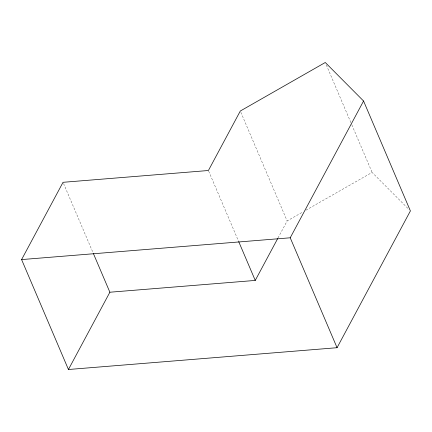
<?xml version="1.0" encoding="UTF-8"?>
<svg xmlns="http://www.w3.org/2000/svg" width="432" height="432" viewBox="0 0 432 432"><rect width="100%" height="100%" fill="white"/><g stroke="black" fill="none" stroke-linecap="round" stroke-linejoin="round"><path stroke-width="0.32" stroke-dasharray="2.16 1.62" d="M277.987 238.01L287.15 220.93L302.967 211.896M305.899 210.222L372.109 172.417L408.98 209.498M326.322 64.967L351.583 124.249M351.842 124.864L372.109 172.417M240.835 112.25L287.15 220.93M208.672 171.131L238.405 240.905M63.563 183.541L93.031 252.704"/><path stroke-width="0.65" d="M21.6 259.583L63.034 182.309L208.408 170.51L240.311 111.013L325.269 62.5L363.56 101.012L410.4 210.929L337.063 347.706L68.44 369.5L21.6 259.583L290.223 237.789L363.56 101.012M68.44 369.5L109.874 292.226L93.296 253.319M109.874 292.226L255.247 280.427L277.673 238.604M290.223 237.789L337.063 347.706M238.669 241.526L255.247 280.427"/></g></svg>
